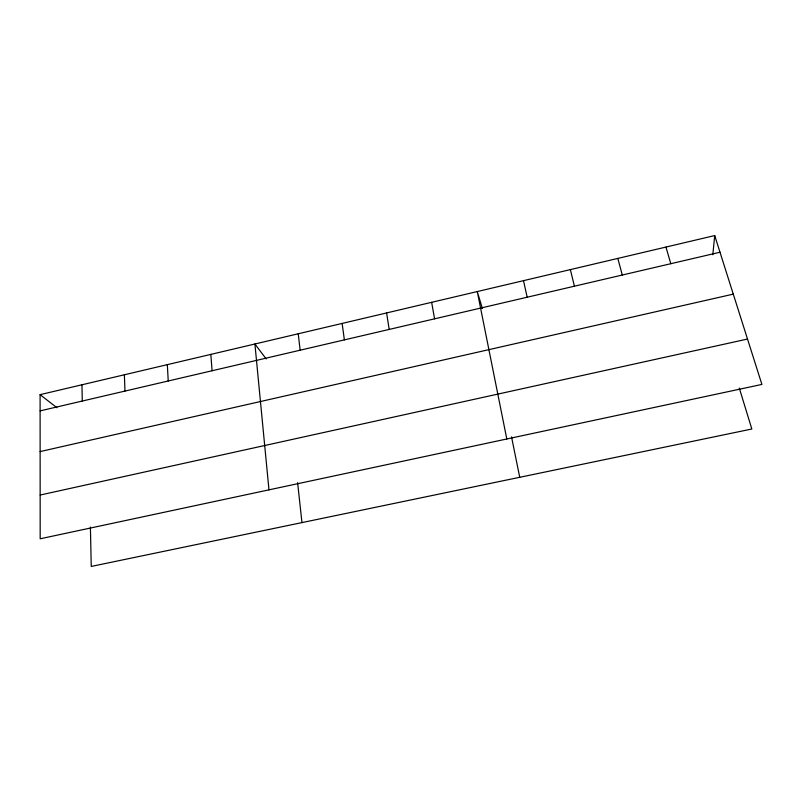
<?xml version="1.0" encoding="UTF-8"?>
<svg xmlns="http://www.w3.org/2000/svg" width="802" height="802" viewBox="0 0 802 802"><rect width="100%" height="100%" fill="white"/><g stroke="black" fill="none" stroke-linecap="round" stroke-linejoin="round"><path stroke-width="1.2" d="M712.818 254.745L714.712 235.567L40.1 394.654L40.18 538.784L761.9 384.429L714.712 235.567M40.11 410.885L719.995 252.229M40.13 451.576L733.279 294.133M40.16 495.034L747.514 339.045M40.1 394.654L56.922 407.727M266.164 358.915L254.906 343.998L268.971 489.852M739.284 388.078L751.835 429.01L91.248 566.433L90.405 527.054M482.383 308.489L477.27 291.557L506.804 438.985M665.941 247.066L670.813 263.708M617.821 258.414L622.292 275.026M570.352 269.602L574.422 286.204M523.495 280.65L527.185 297.221M511.536 436.889L519.726 477.3M431.636 302.324L434.584 318.835M386.594 312.94L389.191 329.421M342.133 323.427L344.379 339.878M298.234 333.772L300.148 350.203M297.612 482.674L301.963 522.603M210.826 354.394L212.079 370.755M167.317 364.649L168.24 380.98M124.37 374.775L124.982 391.075M81.964 384.78L82.275 401.04"/></g></svg>
